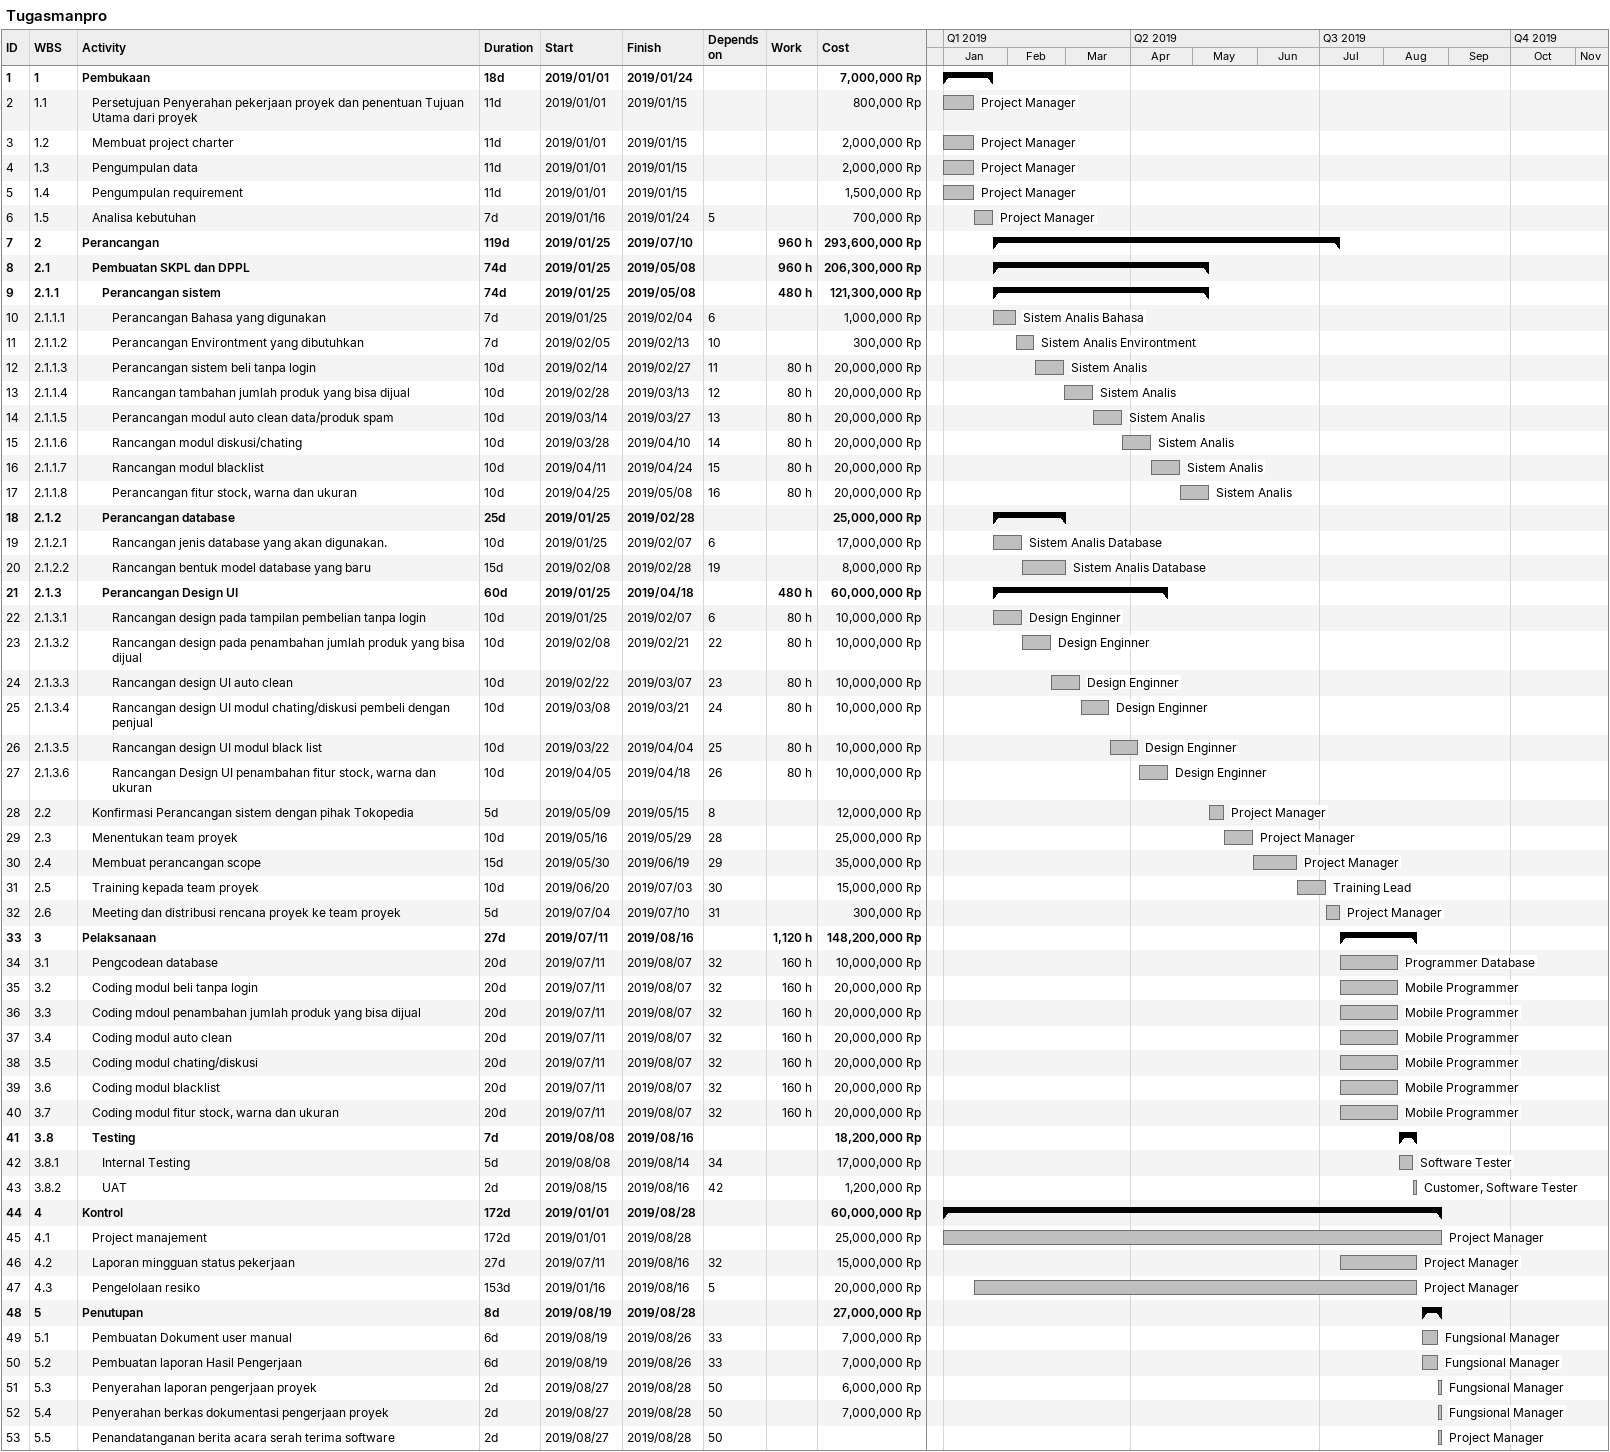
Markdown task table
Tugasmanpro

| ID | WBS | Task | Duration | Start | Finish | Predecessors | Resources | Work (h) | Cost (Rp) |
|---|---|---|---|---|---|---|---|---|---|
| 1 | 1 | **Pembukaan** | 18d | 2019-01-01 | 2019-01-24 |  |  |  | 7000000 |
| 2 | 1.1 | Persetujuan Penyerahan pekerjaan proyek dan penentuan Tujuan Utama dari proyek | 11d | 2019-01-01 | 2019-01-15 |  | Project Manager |  | 800000 |
| 3 | 1.2 | Membuat project charter | 11d | 2019-01-01 | 2019-01-15 |  | Project Manager |  | 2000000 |
| 4 | 1.3 | Pengumpulan data | 11d | 2019-01-01 | 2019-01-15 |  | Project Manager |  | 2000000 |
| 5 | 1.4 | Pengumpulan requirement | 11d | 2019-01-01 | 2019-01-15 |  | Project Manager |  | 1500000 |
| 6 | 1.5 | Analisa kebutuhan | 7d | 2019-01-16 | 2019-01-24 | 5 | Project Manager |  | 700000 |
| 7 | 2 | **Perancangan** | 119d | 2019-01-25 | 2019-07-10 |  |  | 960 | 293600000 |
| 8 | 2.1 | **Pembuatan SKPL dan DPPL** | 74d | 2019-01-25 | 2019-05-08 |  |  | 960 | 206300000 |
| 9 | 2.1.1 | **Perancangan sistem** | 74d | 2019-01-25 | 2019-05-08 |  |  | 480 | 121300000 |
| 10 | 2.1.1.1 | Perancangan Bahasa yang digunakan | 7d | 2019-01-25 | 2019-02-04 | 6 | Sistem Analis Bahasa |  | 1000000 |
| 11 | 2.1.1.2 | Perancangan Environtment yang dibutuhkan | 7d | 2019-02-05 | 2019-02-13 | 10 | Sistem Analis Environtment |  | 300000 |
| 12 | 2.1.1.3 | Perancangan sistem beli tanpa login | 10d | 2019-02-14 | 2019-02-27 | 11 | Sistem Analis | 80 | 20000000 |
| 13 | 2.1.1.4 | Rancangan tambahan jumlah produk yang bisa dijual | 10d | 2019-02-28 | 2019-03-13 | 12 | Sistem Analis | 80 | 20000000 |
| 14 | 2.1.1.5 | Perancangan modul auto clean data/produk spam | 10d | 2019-03-14 | 2019-03-27 | 13 | Sistem Analis | 80 | 20000000 |
| 15 | 2.1.1.6 | Rancangan modul diskusi/chating | 10d | 2019-03-28 | 2019-04-10 | 14 | Sistem Analis | 80 | 20000000 |
| 16 | 2.1.1.7 | Rancangan modul blacklist | 10d | 2019-04-11 | 2019-04-24 | 15 | Sistem Analis | 80 | 20000000 |
| 17 | 2.1.1.8 | Perancangan fitur stock, warna dan ukuran | 10d | 2019-04-25 | 2019-05-08 | 16 | Sistem Analis | 80 | 20000000 |
| 18 | 2.1.2 | **Perancangan database** | 25d | 2019-01-25 | 2019-02-28 |  |  |  | 25000000 |
| 19 | 2.1.2.1 | Rancangan jenis database yang akan digunakan. | 10d | 2019-01-25 | 2019-02-07 | 6 | Sistem Analis Database |  | 17000000 |
| 20 | 2.1.2.2 | Rancangan bentuk model database yang baru | 15d | 2019-02-08 | 2019-02-28 | 19 | Sistem Analis Database |  | 8000000 |
| 21 | 2.1.3 | **Perancangan Design UI** | 60d | 2019-01-25 | 2019-04-18 |  |  | 480 | 60000000 |
| 22 | 2.1.3.1 | Rancangan design pada tampilan pembelian tanpa login | 10d | 2019-01-25 | 2019-02-07 | 6 | Design Enginner | 80 | 10000000 |
| 23 | 2.1.3.2 | Rancangan design pada penambahan jumlah produk yang bisa dijual | 10d | 2019-02-08 | 2019-02-21 | 22 | Design Enginner | 80 | 10000000 |
| 24 | 2.1.3.3 | Rancangan design UI auto clean | 10d | 2019-02-22 | 2019-03-07 | 23 | Design Enginner | 80 | 10000000 |
| 25 | 2.1.3.4 | Rancangan design UI modul chating/diskusi pembeli dengan penjual | 10d | 2019-03-08 | 2019-03-21 | 24 | Design Enginner | 80 | 10000000 |
| 26 | 2.1.3.5 | Rancangan design UI modul black list | 10d | 2019-03-22 | 2019-04-04 | 25 | Design Enginner | 80 | 10000000 |
| 27 | 2.1.3.6 | Rancangan Design UI penambahan fitur stock, warna dan ukuran | 10d | 2019-04-05 | 2019-04-18 | 26 | Design Enginner | 80 | 10000000 |
| 28 | 2.2 | Konfirmasi Perancangan sistem dengan pihak Tokopedia | 5d | 2019-05-09 | 2019-05-15 | 8 | Project Manager |  | 12000000 |
| 29 | 2.3 | Menentukan team proyek | 10d | 2019-05-16 | 2019-05-29 | 28 | Project Manager |  | 25000000 |
| 30 | 2.4 | Membuat perancangan scope | 15d | 2019-05-30 | 2019-06-19 | 29 | Project Manager |  | 35000000 |
| 31 | 2.5 | Training kepada team proyek | 10d | 2019-06-20 | 2019-07-03 | 30 | Training Lead |  | 15000000 |
| 32 | 2.6 | Meeting dan distribusi rencana proyek ke team proyek | 5d | 2019-07-04 | 2019-07-10 | 31 | Project Manager |  | 300000 |
| 33 | 3 | **Pelaksanaan** | 27d | 2019-07-11 | 2019-08-16 |  |  | 1120 | 148200000 |
| 34 | 3.1 | Pengcodean database | 20d | 2019-07-11 | 2019-08-07 | 32 | Programmer Database | 160 | 10000000 |
| 35 | 3.2 | Coding modul beli tanpa login | 20d | 2019-07-11 | 2019-08-07 | 32 | Mobile Programmer | 160 | 20000000 |
| 36 | 3.3 | Coding mdoul penambahan jumlah produk yang bisa dijual | 20d | 2019-07-11 | 2019-08-07 | 32 | Mobile Programmer | 160 | 20000000 |
| 37 | 3.4 | Coding modul auto clean | 20d | 2019-07-11 | 2019-08-07 | 32 | Mobile Programmer | 160 | 20000000 |
| 38 | 3.5 | Coding modul chating/diskusi | 20d | 2019-07-11 | 2019-08-07 | 32 | Mobile Programmer | 160 | 20000000 |
| 39 | 3.6 | Coding modul blacklist | 20d | 2019-07-11 | 2019-08-07 | 32 | Mobile Programmer | 160 | 20000000 |
| 40 | 3.7 | Coding modul fitur stock, warna dan ukuran | 20d | 2019-07-11 | 2019-08-07 | 32 | Mobile Programmer | 160 | 20000000 |
| 41 | 3.8 | **Testing** | 7d | 2019-08-08 | 2019-08-16 |  |  |  | 18200000 |
| 42 | 3.8.1 | Internal Testing | 5d | 2019-08-08 | 2019-08-14 | 34 | Software Tester |  | 17000000 |
| 43 | 3.8.2 | UAT | 2d | 2019-08-15 | 2019-08-16 | 42 | Customer, Software Tester |  | 1200000 |
| 44 | 4 | **Kontrol** | 172d | 2019-01-01 | 2019-08-28 |  |  |  | 60000000 |
| 45 | 4.1 | Project manajement | 172d | 2019-01-01 | 2019-08-28 |  | Project Manager |  | 25000000 |
| 46 | 4.2 | Laporan mingguan status pekerjaan | 27d | 2019-07-11 | 2019-08-16 | 32 | Project Manager |  | 15000000 |
| 47 | 4.3 | Pengelolaan resiko | 153d | 2019-01-16 | 2019-08-16 | 5 | Project Manager |  | 20000000 |
| 48 | 5 | **Penutupan** | 8d | 2019-08-19 | 2019-08-28 |  |  |  | 27000000 |
| 49 | 5.1 | Pembuatan Dokument user manual | 6d | 2019-08-19 | 2019-08-26 | 33 | Fungsional Manager |  | 7000000 |
| 50 | 5.2 | Pembuatan laporan Hasil Pengerjaan | 6d | 2019-08-19 | 2019-08-26 | 33 | Fungsional Manager |  | 7000000 |
| 51 | 5.3 | Penyerahan laporan pengerjaan proyek | 2d | 2019-08-27 | 2019-08-28 | 50 | Fungsional Manager |  | 6000000 |
| 52 | 5.4 | Penyerahan berkas dokumentasi pengerjaan proyek | 2d | 2019-08-27 | 2019-08-28 | 50 | Fungsional Manager |  | 7000000 |
| 53 | 5.5 | Penandatanganan berita acara serah terima software | 2d | 2019-08-27 | 2019-08-28 | 50 | Project Manager |  |  |
